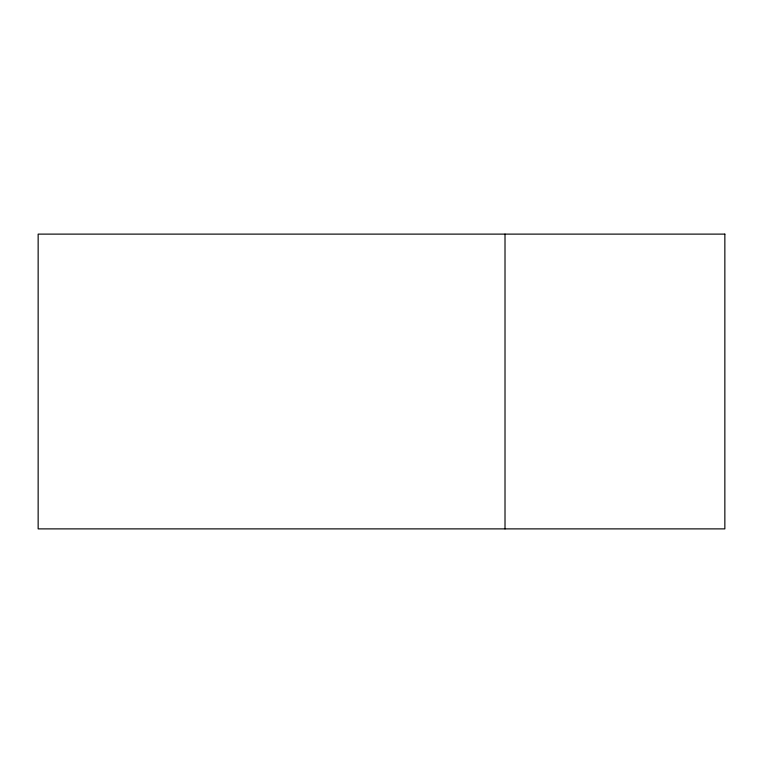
<?xml version="1.0" encoding="UTF-8"?>
<svg xmlns="http://www.w3.org/2000/svg" width="763" height="763" viewBox="0 0 763 763"><rect width="100%" height="100%" fill="white"/><g stroke="black" fill="none" stroke-linecap="round" stroke-linejoin="round"><path stroke-width="1.14" d="M505.011 234.117L505.011 528.883M724.85 234.117L38.15 234.117L38.15 528.883L724.85 528.883L724.85 234.117"/></g></svg>
